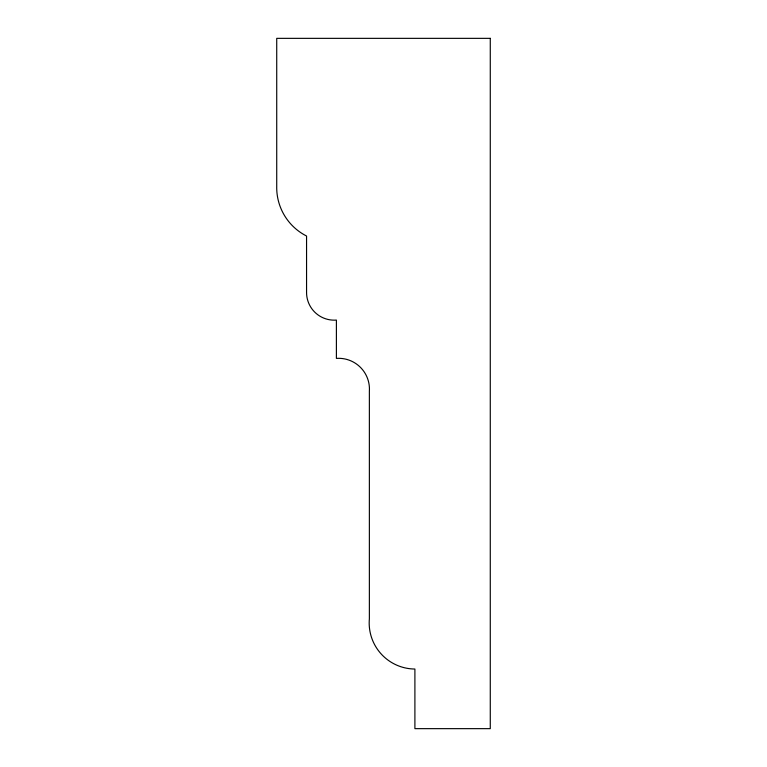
<?xml version="1.0" encoding="UTF-8"?>
<svg xmlns="http://www.w3.org/2000/svg" width="767" height="767" viewBox="0 0 767 767"><rect width="100%" height="100%" fill="white"/><g stroke="black" fill="none" stroke-linecap="round" stroke-linejoin="round"><path stroke-width="1.15" d="M490.276 38.35L276.724 38.35L276.724 186.132A54.399 54.399 0 0 0 306.56 236.025L306.56 292.505A27.67 27.67 0 0 0 336.397 320.079L336.397 358.4A30.805 30.805 0 0 1 369.368 391.343L369.368 618.825A46.087 46.087 0 0 0 414.899 669.035L414.899 728.65L490.276 728.65L490.276 38.35"/></g></svg>
